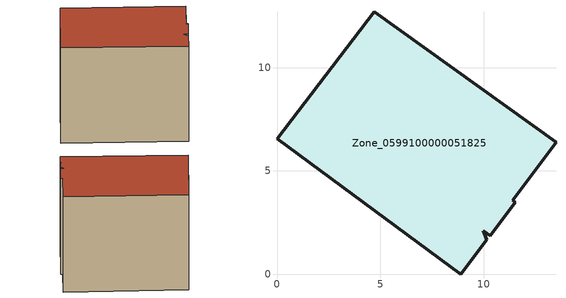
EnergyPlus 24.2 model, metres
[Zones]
Zone_0599100000051825
 floor ground (C_G): 10.31,1.86 9.99,2.1 10.16,1.66 8.9,0 0,6.55 4.72,12.69 13.51,6.37 11.41,3.58 11.54,3.48 z0
 wall outside (C_F): 8.9,0 10.16,1.66 9.99,2.1 10.31,1.86 11.54,3.48 11.41,3.58 13.51,6.37 4.72,12.69 0,6.55 8.9,0 z0:9.17
 roof outside (C_R): 9.99,2.1 10.31,1.86 11.54,3.48 11.41,3.58 13.51,6.37 4.72,12.69 0,6.55 8.9,0 10.16,1.66 z9.17
[BUILDING]
Pand.0599100000051825: North Axis=0; Terrain=City; Loads Convergence Tolerance Value=0.04; Temperature Convergence Tolerance Value=0.4; Solar Distribution=FullExterior; Maximum Number of Warmup Days=25; Minimum Number of Warmup Days=1
[Site:Location]
Rotterdam.The.Hague.AP_ZH_NLD Design_Conditions: Latitude=51.96; Longitude=4.45; Time Zone=1; Elevation=-4.5
[SITE:GROUNDTEMPERATURE:BUILDINGSURFACE]
18, 18, 18, 18, 18, 18, 18, 18, 18, 18, 18, 18
[MATERIAL] Thermal Absorptance=0.9; Solar Absorptance=0.7; Visible Absorptance=0.7
Name | Roughness | Thickness | Conductivity | Density | Specific Heat
G.D.1965 | MediumSmooth | 0.15 | 1 | 540 | 1210
F.D.1965 | Rough | 0.3 | 0.857143 | 1920 | 840
R.D.1965 | MediumRough | 0.2 | 0.08 | 1500 | 1000
[CONSTRUCTION]
C_G: G.D.1965
C_F: F.D.1965
C_R: R.D.1965
[ZONE]
Zone_0599100000051825: Type=1; Multiplier=1; Ceiling Height=Autocalculate; Volume=Autocalculate; Floor Area=autocalculate; Part of Total Floor Area=Yes
[ZONEINFILTRATION:DESIGNFLOWRATE]
Infil_Zone_0599100000051825: Zone or ZoneList or Space or SpaceList=Zone_0599100000051825; Schedule=AlwaysOn; Design Flow Rate Calculation Method=Flow/Area; Flow Rate per Floor Area=0.0042; Constant Term Coefficient=1; Temperature Term Coefficient=0; Velocity Term Coefficient=0; Velocity Squared Term Coefficient=0
[HVACTEMPLATE:ZONE:IDEALLOADSAIRSYSTEM]
Zone_0599100000051825: Maximum Heating Supply Air Temperature=50; Minimum Cooling Supply Air Temperature=13; Maximum Heating Supply Air Humidity Ratio=0.0156; Minimum Cooling Supply Air Humidity Ratio=0.0077; Heating Limit=NoLimit; Cooling Limit=NoLimit; Dehumidification Control Type=ConstantSensibleHeatRatio; Cooling Sensible Heat Ratio=0.7; Dehumidification Setpoint=60; Humidification Control Type=None; Humidification Setpoint=30; Outdoor Air Method=None; Outdoor Air Flow Rate per Person=0.00944; Outdoor Air Flow Rate per Zone Floor Area=0; Outdoor Air Flow Rate per Zone=0; Demand Controlled Ventilation Type=None; Outdoor Air Economizer Type=NoEconomizer; Heat Recovery Type=None; Sensible Heat Recovery Effectiveness=0.7; Latent Heat Recovery Effectiveness=0.65
[ZONECONTROL:THERMOSTAT]
ThermostatControl_Zone_0599100000051825: Zone or ZoneList=Zone_0599100000051825; Control Type Schedule=DualSetpointControlType; Control 1=Thermostat_Zone_0599100000051825; Temperature Difference Between Cutout And Setpoint=0
[THERMOSTATSETPOINT:DUALSETPOINT]
Thermostat_Zone_0599100000051825: Heating Setpoint Temperature Schedule=HeatingSetpoint_Zone_0599100000051825; Cooling Setpoint Temperature Schedule=CoolingSetpoint_Zone_0599100000051825
[SCHEDULE:COMPACT]
HeatingSetpoint_Zone_0599100000051825: Through: 12/31, For: AllDays, Until: 24:00, 21
CoolingSetpoint_Zone_0599100000051825: Through: 12/31, For: AllDays, Until: 24:00, 24
DualSetpointControlType: Through: 12/31, For: AllDays, Until: 24:00, 4
AlwaysOn: Through: 12/31, For: AllDays, Until: 24:00, 1
